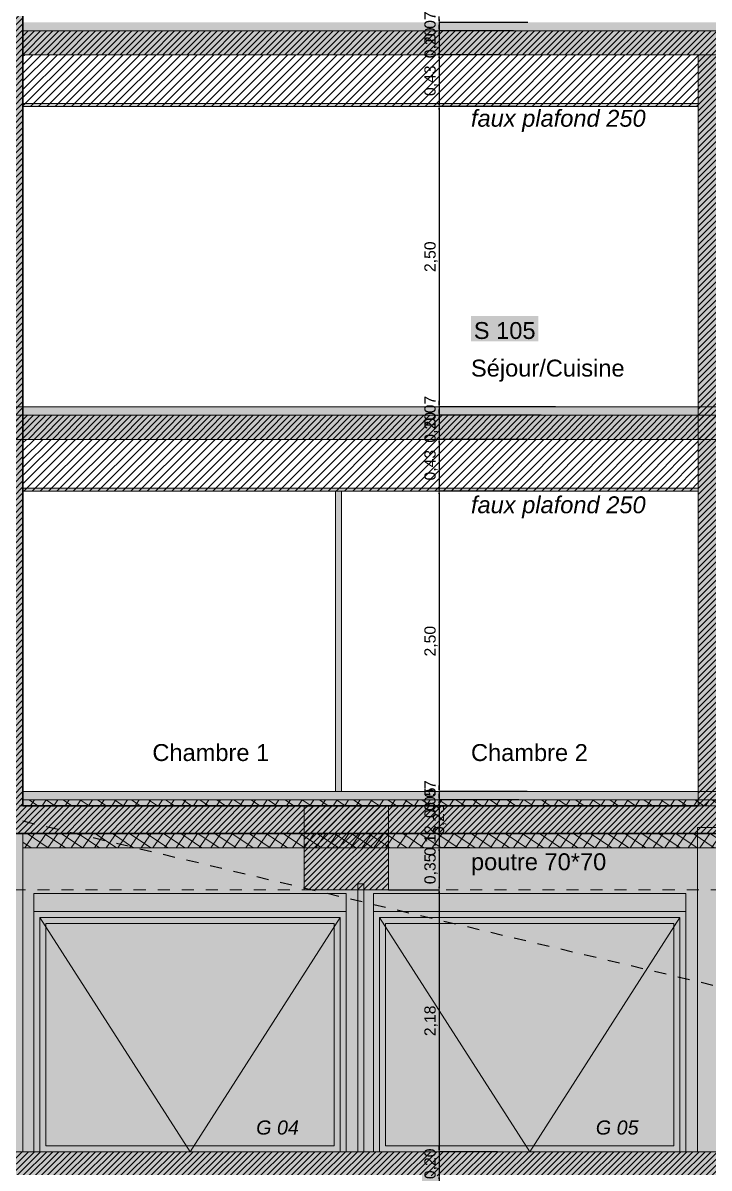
# Model space of a CAD drawing. Header units: metres. Extents: x 1838950 to 1842843, y 5171318 to 5174224.
# Drawn here: x 1840966.58 to 1840972.29, y 5171432.07 to 5171441.6 of the extents above; entities that cross this region are included whole.
import ezdxf

# ---------------------------------------------------------------- set-up
doc = ezdxf.new("R2010")
doc.units = ezdxf.units.M
doc.header["$LTSCALE"] = 0.0254
doc.header["$PDMODE"] = 1
doc.header["$PDSIZE"] = -2
doc.linetypes.add('VW-01', pattern=[0.41656, 0.20828, -0.20828])
doc.layers.get('0').update_dxf_attribs({"lineweight": 18})
doc.layers.get('DEFPOINTS').update_dxf_attribs({"lineweight": 18})
for name, color, linetype, lineweight in [('B GÈnÈral_Hatch', 7, 'Continuous', 5), ('B Général', 7, 'Continuous', 5), ('C ANNOTATIONS-cotation', 7, 'Continuous', 5), ('C ANNOTATIONS-prestations', 7, 'Continuous', 5), ('C ANNOTATIONS-texte', 7, 'Continuous', 5), ('C ANNOTATIONS-texte_Hatch', 7, 'Continuous', 5)]:
    doc.layers.add(name, color=color, linetype=linetype, lineweight=lineweight)
doc.styles.add('Arial', font='arial.ttf')
doc.styles.add('Arial (italic)', font='')
doc.styles.get('Arial (italic)').set_extended_font_data('Arial', italic=True)
doc.dimstyles.new('100é', dxfattribs={"dimtxt": 302.065972, "dimasz": 0.000124023, "dimexe": 0, "dimexo": 2.5e-06, "dimgap": 1e-07, "dimtad": 1, "dimzin": 3, "dimtxsty": 'Arial', "dimblk": 'VW_FILLEDARROW-2', "dimblk1": 'VW_FILLEDARROW-2', "dimblk2": 'VW_FILLEDARROW-2', "dimcen": 0, "dimdle": 1e-06, "dimazin": 0, "dimtfac": 1, "dimtix": 1, "dimtmove": 0, "dimatfit": 0, "dimldrblk": 'VW_FILLEDARROW-2', "dimfxl": 1, "dimfrac": 2, "dimtolj": 1, "dimtzin": 3, "dimarcsym": 0})
pattern_1 = [(145.7235947439, (388.169114, 220.86958), (-0.0450548647166, -0.0661064230266), []), (-124.2764052561, (388.169114, 220.86958), (-0.0661064230266, 0.0450548647166), [])]
pattern_2 = [(45, (0, 0.002205), (-0.03527777777778, 0.03307291666667), [])]
pattern_3 = [(45, (0, 0), (0.02425347222222, -0.02645833333333), [])]

# ---------------------------------------------------------------- blocks, each defined once
blk = doc.blocks.new('Porte basculante_élévation-4')
at = {"layer": 'B Général', "linetype": 'Continuous', "flags": 128}
for points in [[(-1.3, 1.075), (1.3, 1.075), (1.3, 0.925), (-1.3, 0.925)], [(-1.3, 0.925), (1.3, 0.925), (1.3, -1.075), (-1.3, -1.075)], [(-1.25, 0.875), (1.25, 0.875), (1.25, -1.075), (-1.25, -1.075)], [(-1.2, 0.825), (1.2, 0.825), (1.2, -1.025), (-1.2, -1.025)]]:
    blk.add_lwpolyline(points, close=True, dxfattribs=at)
blk.add_lwpolyline([(-1.25, 0.875), (0, -1.075), (1.25, 0.875)], dxfattribs=at)
blk = doc.blocks.new('Groupe-232-1-5')
at = {"layer": 'B GÈnÈral_Hatch', "linetype": 'Continuous', "lineweight": 0, "true_color": 0xffffff}
blk.add_hatch(color=7, dxfattribs=at).paths.add_polyline_path([(65.0439, -57.5737), (65.0939, -57.5737), (65.0939, -59.8037), (65.0439, -59.8037), (65.0439, -57.5737)])
at = {"layer": 'C ANNOTATIONS-texte_Hatch', "linetype": 'Continuous', "lineweight": 0, "true_color": 0xffffff}
for points in [[(64.1992, -59.6964), (64.5689, -59.6964), (64.5689, -59.52), (64.1992, -59.52), (64.1992, -59.6964)], [(67.0243, -59.6964), (67.3939, -59.6964), (67.3939, -59.52), (67.0243, -59.52), (67.0243, -59.6964)]]:
    blk.add_hatch(color=7, dxfattribs=at).paths.add_polyline_path(points)
at = {"layer": 'B Général', "color": 7, "linetype": 'Continuous', "lineweight": 5, "flags": 128}
blk.add_lwpolyline([(65.0439, -57.5737), (65.0939, -57.5737), (65.0939, -59.8037), (65.0439, -59.8037)], close=True, dxfattribs=at)
at = {"layer": 'B Général', "color": 7}
for p in [(63.6489, -58.7287), (66.4739, -58.7287)]:
    blk.add_blockref('Porte basculante_élévation-4', p, dxfattribs=at)
at = {"layer": 'C ANNOTATIONS-texte', "color": 7, "char_height": 0.11722, "attachment_point": 1, "line_spacing_factor": 0.901009, "style": 'Arial (italic)'}
for s, insert in [('G 04', (64.1992, -59.5428)), ('G 05', (67.0243, -59.5428))]:
    blk.add_mtext(s, dxfattribs=dict(at, insert=insert))
blk = doc.blocks.new('VW_FILLEDARROW-2')
at = {"linetype": 'Continuous', "lineweight": 0, "transparency": 16777216}
blk.add_hatch(color=0, dxfattribs=at).paths.add_polyline_path([(-1, 0.12), (0, 0), (-1, -0.12)])
at = {"color": 0, "lineweight": 20, "transparency": 16777216, "flags": 128}
blk.add_lwpolyline([(-1, 0.12), (0, 0), (-1, -0.12)], close=True, dxfattribs=at)
blk = doc.blocks.new('*D1706')
at = {"layer": 'C ANNOTATIONS-cotation', "color": 0, "linetype": 'Continuous', "lineweight": -2, "transparency": 16777216}
for p, q in [((1840970.0409, 5171441.6268), (1840970.0409, 5171441.6516)), ((1840970.7809, 5171441.602), (1840970.0409, 5171441.602)), ((1840970.0409, 5171441.602), (1840970.0409, 5171441.532)), ((1840970.6597, 5171441.532), (1840970.0409, 5171441.532)), ((1840970.0409, 5171441.5071), (1840970.0409, 5171441.4823))]:
    blk.add_line(p, q, dxfattribs=at)
at = {"layer": 'DEFPOINTS', "color": 0, "linetype": 'Continuous', "transparency": 16777216}
for p in [(1840970.7809, 5171441.602), (1840970.0409, 5171441.532), (1840970.6597, 5171441.532)]:
    blk.add_point(p, dxfattribs=at)
at = {"layer": 'C ANNOTATIONS-cotation', "color": 0, "linetype": 'Continuous', "lineweight": -2, "transparency": 16777216, "xscale": 0.0248046875, "yscale": 0.0248046875, "zscale": 0.0248046875}
for p, rotation in [((1840970.0409, 5171441.602), 270), ((1840970.0409, 5171441.532), 90)]:
    blk.add_blockref('VW_FILLEDARROW-2', p, dxfattribs=dict(at, rotation=rotation))
at = {"layer": 'C ANNOTATIONS-cotation', "color": 0, "linetype": 'Continuous', "lineweight": 5, "transparency": 16777216, "insert": (1840969.9745, 5171441.567), "char_height": 0.09378, "attachment_point": 5, "rotation": 90, "style": 'Arial'}
blk.add_mtext('\\A1;0,07', dxfattribs=at)
blk = doc.blocks.new('*D1707')
at = {"layer": 'C ANNOTATIONS-cotation', "color": 0, "linetype": 'Continuous', "lineweight": -2, "transparency": 16777216}
for p, q in [((1840970.0409, 5171441.5568), (1840970.0409, 5171441.5816)), ((1840970.6597, 5171441.532), (1840970.0409, 5171441.532)), ((1840970.0409, 5171441.532), (1840970.0409, 5171441.332)), ((1840970.5442, 5171441.332), (1840970.0409, 5171441.332)), ((1840970.0409, 5171441.3071), (1840970.0409, 5171441.2823))]:
    blk.add_line(p, q, dxfattribs=at)
at = {"layer": 'DEFPOINTS', "color": 0, "linetype": 'Continuous', "transparency": 16777216}
for p in [(1840970.6597, 5171441.532), (1840970.0409, 5171441.332), (1840970.5442, 5171441.332)]:
    blk.add_point(p, dxfattribs=at)
at = {"layer": 'C ANNOTATIONS-cotation', "color": 0, "linetype": 'Continuous', "lineweight": -2, "transparency": 16777216, "xscale": 0.0248046875, "yscale": 0.0248046875, "zscale": 0.0248046875}
for p, rotation in [((1840970.0409, 5171441.532), 270), ((1840970.0409, 5171441.332), 90)]:
    blk.add_blockref('VW_FILLEDARROW-2', p, dxfattribs=dict(at, rotation=rotation))
at = {"layer": 'C ANNOTATIONS-cotation', "color": 0, "linetype": 'Continuous', "lineweight": 5, "transparency": 16777216, "insert": (1840969.9745, 5171441.432), "char_height": 0.09378, "attachment_point": 5, "rotation": 90, "style": 'Arial'}
blk.add_mtext('\\A1;0,20', dxfattribs=at)
blk = doc.blocks.new('*D1708')
at = {"layer": 'C ANNOTATIONS-cotation', "color": 0, "linetype": 'Continuous', "lineweight": -2, "transparency": 16777216}
for p, q in [((1840970.5442, 5171441.332), (1840970.0409, 5171441.332)), ((1840970.0409, 5171441.3071), (1840970.0409, 5171440.9268)), ((1840970.6709, 5171440.902), (1840970.0409, 5171440.902))]:
    blk.add_line(p, q, dxfattribs=at)
at = {"layer": 'DEFPOINTS', "color": 0, "linetype": 'Continuous', "transparency": 16777216}
for p in [(1840970.5442, 5171441.332), (1840970.0409, 5171440.902), (1840970.6709, 5171440.902)]:
    blk.add_point(p, dxfattribs=at)
at = {"layer": 'C ANNOTATIONS-cotation', "color": 0, "linetype": 'Continuous', "lineweight": -2, "transparency": 16777216, "xscale": 0.0248046875, "yscale": 0.0248046875, "zscale": 0.0248046875}
for p, rotation in [((1840970.0409, 5171441.332), 90), ((1840970.0409, 5171440.902), 270)]:
    blk.add_blockref('VW_FILLEDARROW-2', p, dxfattribs=dict(at, rotation=rotation))
at = {"layer": 'C ANNOTATIONS-cotation', "color": 0, "linetype": 'Continuous', "lineweight": 5, "transparency": 16777216, "insert": (1840969.9745, 5171441.117), "char_height": 0.09378, "attachment_point": 5, "rotation": 90, "style": 'Arial'}
blk.add_mtext('\\A1;0,43', dxfattribs=at)
blk = doc.blocks.new('*D1709')
at = {"layer": 'C ANNOTATIONS-cotation', "color": 0, "linetype": 'Continuous', "lineweight": -2, "transparency": 16777216}
for p, q in [((1840970.6709, 5171440.902), (1840970.0409, 5171440.902)), ((1840970.0409, 5171440.8771), (1840970.0409, 5171438.4268)), ((1840971.0109, 5171438.402), (1840970.0409, 5171438.402))]:
    blk.add_line(p, q, dxfattribs=at)
at = {"layer": 'DEFPOINTS', "color": 0, "linetype": 'Continuous', "transparency": 16777216}
for p in [(1840970.6709, 5171440.902), (1840970.0409, 5171438.402), (1840971.0109, 5171438.402)]:
    blk.add_point(p, dxfattribs=at)
at = {"layer": 'C ANNOTATIONS-cotation', "color": 0, "linetype": 'Continuous', "lineweight": -2, "transparency": 16777216, "xscale": 0.0248046875, "yscale": 0.0248046875, "zscale": 0.0248046875}
for p, rotation in [((1840970.0409, 5171440.902), 90), ((1840970.0409, 5171438.402), 270)]:
    blk.add_blockref('VW_FILLEDARROW-2', p, dxfattribs=dict(at, rotation=rotation))
at = {"layer": 'C ANNOTATIONS-cotation', "color": 0, "linetype": 'Continuous', "lineweight": 5, "transparency": 16777216, "insert": (1840969.9745, 5171439.652), "char_height": 0.09378, "attachment_point": 5, "rotation": 90, "style": 'Arial'}
blk.add_mtext('\\A1;2,50', dxfattribs=at)
blk = doc.blocks.new('*D1710')
at = {"layer": 'C ANNOTATIONS-cotation', "color": 0, "linetype": 'Continuous', "lineweight": -2, "transparency": 16777216}
for p, q in [((1840970.0409, 5171438.4268), (1840970.0409, 5171438.4516)), ((1840971.0109, 5171438.402), (1840970.0409, 5171438.402)), ((1840970.0409, 5171438.402), (1840970.0409, 5171438.332)), ((1840970.8897, 5171438.332), (1840970.0409, 5171438.332)), ((1840970.0409, 5171438.3071), (1840970.0409, 5171438.2823))]:
    blk.add_line(p, q, dxfattribs=at)
at = {"layer": 'DEFPOINTS', "color": 0, "linetype": 'Continuous', "transparency": 16777216}
for p in [(1840971.0109, 5171438.402), (1840970.0409, 5171438.332), (1840970.8897, 5171438.332)]:
    blk.add_point(p, dxfattribs=at)
at = {"layer": 'C ANNOTATIONS-cotation', "color": 0, "linetype": 'Continuous', "lineweight": -2, "transparency": 16777216, "xscale": 0.0248046875, "yscale": 0.0248046875, "zscale": 0.0248046875}
for p, rotation in [((1840970.0409, 5171438.402), 270), ((1840970.0409, 5171438.332), 90)]:
    blk.add_blockref('VW_FILLEDARROW-2', p, dxfattribs=dict(at, rotation=rotation))
at = {"layer": 'C ANNOTATIONS-cotation', "color": 0, "linetype": 'Continuous', "lineweight": 5, "transparency": 16777216, "insert": (1840969.9745, 5171438.367), "char_height": 0.09378, "attachment_point": 5, "rotation": 90, "style": 'Arial'}
blk.add_mtext('\\A1;0,07', dxfattribs=at)
blk = doc.blocks.new('*D1711')
at = {"layer": 'C ANNOTATIONS-cotation', "color": 0, "linetype": 'Continuous', "lineweight": -2, "transparency": 16777216}
for p, q in [((1840970.0409, 5171438.3568), (1840970.0409, 5171438.3816)), ((1840970.8897, 5171438.332), (1840970.0409, 5171438.332)), ((1840970.0409, 5171438.332), (1840970.0409, 5171438.132)), ((1840970.7742, 5171438.132), (1840970.0409, 5171438.132)), ((1840970.0409, 5171438.1071), (1840970.0409, 5171438.0823))]:
    blk.add_line(p, q, dxfattribs=at)
at = {"layer": 'DEFPOINTS', "color": 0, "linetype": 'Continuous', "transparency": 16777216}
for p in [(1840970.8897, 5171438.332), (1840970.0409, 5171438.132), (1840970.7742, 5171438.132)]:
    blk.add_point(p, dxfattribs=at)
at = {"layer": 'C ANNOTATIONS-cotation', "color": 0, "linetype": 'Continuous', "lineweight": -2, "transparency": 16777216, "xscale": 0.0248046875, "yscale": 0.0248046875, "zscale": 0.0248046875}
for p, rotation in [((1840970.0409, 5171438.332), 270), ((1840970.0409, 5171438.132), 90)]:
    blk.add_blockref('VW_FILLEDARROW-2', p, dxfattribs=dict(at, rotation=rotation))
at = {"layer": 'C ANNOTATIONS-cotation', "color": 0, "linetype": 'Continuous', "lineweight": 5, "transparency": 16777216, "insert": (1840969.9745, 5171438.232), "char_height": 0.09378, "attachment_point": 5, "rotation": 90, "style": 'Arial'}
blk.add_mtext('\\A1;0,20', dxfattribs=at)
blk = doc.blocks.new('*D1712')
at = {"layer": 'C ANNOTATIONS-cotation', "color": 0, "linetype": 'Continuous', "lineweight": -2, "transparency": 16777216}
for p, q in [((1840970.7742, 5171438.132), (1840970.0409, 5171438.132)), ((1840970.0409, 5171438.1071), (1840970.0409, 5171437.7268)), ((1840970.7742, 5171437.702), (1840970.0409, 5171437.702))]:
    blk.add_line(p, q, dxfattribs=at)
at = {"layer": 'DEFPOINTS', "color": 0, "linetype": 'Continuous', "transparency": 16777216}
for p in [(1840970.7742, 5171438.132), (1840970.0409, 5171437.702), (1840970.7742, 5171437.702)]:
    blk.add_point(p, dxfattribs=at)
at = {"layer": 'C ANNOTATIONS-cotation', "color": 0, "linetype": 'Continuous', "lineweight": -2, "transparency": 16777216, "xscale": 0.0248046875, "yscale": 0.0248046875, "zscale": 0.0248046875}
for p, rotation in [((1840970.0409, 5171438.132), 90), ((1840970.0409, 5171437.702), 270)]:
    blk.add_blockref('VW_FILLEDARROW-2', p, dxfattribs=dict(at, rotation=rotation))
at = {"layer": 'C ANNOTATIONS-cotation', "color": 0, "linetype": 'Continuous', "lineweight": 5, "transparency": 16777216, "insert": (1840969.9745, 5171437.917), "char_height": 0.09378, "attachment_point": 5, "rotation": 90, "style": 'Arial'}
blk.add_mtext('\\A1;0,43', dxfattribs=at)
blk = doc.blocks.new('*D1713')
at = {"layer": 'C ANNOTATIONS-cotation', "color": 0, "linetype": 'Continuous', "lineweight": -2, "transparency": 16777216}
for p, q in [((1840970.7742, 5171437.702), (1840970.0409, 5171437.702)), ((1840970.0409, 5171437.6771), (1840970.0409, 5171435.2268)), ((1840970.7742, 5171435.202), (1840970.0409, 5171435.202))]:
    blk.add_line(p, q, dxfattribs=at)
at = {"layer": 'DEFPOINTS', "color": 0, "linetype": 'Continuous', "transparency": 16777216}
for p in [(1840970.7742, 5171437.702), (1840970.0409, 5171435.202), (1840970.7742, 5171435.202)]:
    blk.add_point(p, dxfattribs=at)
at = {"layer": 'C ANNOTATIONS-cotation', "color": 0, "linetype": 'Continuous', "lineweight": -2, "transparency": 16777216, "xscale": 0.0248046875, "yscale": 0.0248046875, "zscale": 0.0248046875}
for p, rotation in [((1840970.0409, 5171437.702), 90), ((1840970.0409, 5171435.202), 270)]:
    blk.add_blockref('VW_FILLEDARROW-2', p, dxfattribs=dict(at, rotation=rotation))
at = {"layer": 'C ANNOTATIONS-cotation', "color": 0, "linetype": 'Continuous', "lineweight": 5, "transparency": 16777216, "insert": (1840969.9745, 5171436.452), "char_height": 0.09378, "attachment_point": 5, "rotation": 90, "style": 'Arial'}
blk.add_mtext('\\A1;2,50', dxfattribs=at)
blk = doc.blocks.new('*D1714')
at = {"layer": 'C ANNOTATIONS-cotation', "color": 0, "linetype": 'Continuous', "lineweight": -2, "transparency": 16777216}
for p, q in [((1840970.0409, 5171435.2268), (1840970.0409, 5171435.2516)), ((1840970.7742, 5171435.202), (1840970.0409, 5171435.202)), ((1840970.0409, 5171435.202), (1840970.0409, 5171435.132)), ((1840970.7042, 5171435.132), (1840970.0409, 5171435.132)), ((1840970.0409, 5171435.1071), (1840970.0409, 5171435.0823))]:
    blk.add_line(p, q, dxfattribs=at)
at = {"layer": 'DEFPOINTS', "color": 0, "linetype": 'Continuous', "transparency": 16777216}
for p in [(1840970.7742, 5171435.202), (1840970.0409, 5171435.132), (1840970.7042, 5171435.132)]:
    blk.add_point(p, dxfattribs=at)
at = {"layer": 'C ANNOTATIONS-cotation', "color": 0, "linetype": 'Continuous', "lineweight": -2, "transparency": 16777216, "xscale": 0.0248046875, "yscale": 0.0248046875, "zscale": 0.0248046875}
for p, rotation in [((1840970.0409, 5171435.202), 270), ((1840970.0409, 5171435.132), 90)]:
    blk.add_blockref('VW_FILLEDARROW-2', p, dxfattribs=dict(at, rotation=rotation))
at = {"layer": 'C ANNOTATIONS-cotation', "color": 0, "linetype": 'Continuous', "lineweight": 5, "transparency": 16777216, "insert": (1840969.9745, 5171435.167), "char_height": 0.09378, "attachment_point": 5, "rotation": 90, "style": 'Arial'}
blk.add_mtext('\\A1;0,07', dxfattribs=at)
blk = doc.blocks.new('*D1715')
at = {"layer": 'C ANNOTATIONS-cotation', "color": 0, "linetype": 'Continuous', "lineweight": -2, "transparency": 16777216}
for p, q in [((1840970.0409, 5171435.1568), (1840970.0409, 5171435.1816)), ((1840970.7042, 5171435.132), (1840970.0409, 5171435.132)), ((1840970.0409, 5171435.132), (1840970.0409, 5171435.082)), ((1840970.3149, 5171435.082), (1840970.0409, 5171435.082)), ((1840970.0409, 5171435.0571), (1840970.0409, 5171435.0323))]:
    blk.add_line(p, q, dxfattribs=at)
at = {"layer": 'DEFPOINTS', "color": 0, "linetype": 'Continuous', "transparency": 16777216}
for p in [(1840970.0409, 5171435.082), (1840970.3149, 5171435.082), (1840970.7042, 5171435.132)]:
    blk.add_point(p, dxfattribs=at)
at = {"layer": 'C ANNOTATIONS-cotation', "color": 0, "linetype": 'Continuous', "lineweight": -2, "transparency": 16777216, "xscale": 0.0248046875, "yscale": 0.0248046875, "zscale": 0.0248046875}
for p, rotation in [((1840970.0409, 5171435.132), 270), ((1840970.0409, 5171435.082), 90)]:
    blk.add_blockref('VW_FILLEDARROW-2', p, dxfattribs=dict(at, rotation=rotation))
at = {"layer": 'C ANNOTATIONS-cotation', "color": 0, "linetype": 'Continuous', "lineweight": 5, "transparency": 16777216, "insert": (1840969.9745, 5171435.107), "char_height": 0.09378, "attachment_point": 5, "rotation": 90, "style": 'Arial'}
blk.add_mtext('\\A1;0,05', dxfattribs=at)
blk = doc.blocks.new('*D1716')
at = {"layer": 'C ANNOTATIONS-cotation', "color": 0, "linetype": 'Continuous', "lineweight": -2, "transparency": 16777216}
for p, q in [((1840970.3149, 5171435.082), (1840970.0409, 5171435.082)), ((1840970.0409, 5171435.0571), (1840970.0409, 5171434.8768)), ((1840970.4742, 5171434.852), (1840970.0409, 5171434.852))]:
    blk.add_line(p, q, dxfattribs=at)
at = {"layer": 'DEFPOINTS', "color": 0, "linetype": 'Continuous', "transparency": 16777216}
for p in [(1840970.3149, 5171435.082), (1840970.0409, 5171434.852), (1840970.4742, 5171434.852)]:
    blk.add_point(p, dxfattribs=at)
at = {"layer": 'C ANNOTATIONS-cotation', "color": 0, "linetype": 'Continuous', "lineweight": -2, "transparency": 16777216, "xscale": 0.0248046875, "yscale": 0.0248046875, "zscale": 0.0248046875}
for p, rotation in [((1840970.0409, 5171435.082), 90), ((1840970.0409, 5171434.852), 270)]:
    blk.add_blockref('VW_FILLEDARROW-2', p, dxfattribs=dict(at, rotation=rotation))
at = {"layer": 'C ANNOTATIONS-cotation', "color": 0, "linetype": 'Continuous', "lineweight": 5, "transparency": 16777216, "insert": (1840970.0453, 5171434.967), "char_height": 0.09378, "attachment_point": 5, "rotation": 90, "style": 'Arial'}
blk.add_mtext('\\A1;0,23', dxfattribs=at)
blk = doc.blocks.new('*D1717')
at = {"layer": 'C ANNOTATIONS-cotation', "color": 0, "linetype": 'Continuous', "lineweight": -2, "transparency": 16777216}
for p, q in [((1840970.0409, 5171434.8768), (1840970.0409, 5171434.9016)), ((1840970.4742, 5171434.852), (1840970.0409, 5171434.852)), ((1840970.0409, 5171434.852), (1840970.0409, 5171434.732)), ((1840970.2969, 5171434.732), (1840970.0409, 5171434.732)), ((1840970.0409, 5171434.7071), (1840970.0409, 5171434.6823))]:
    blk.add_line(p, q, dxfattribs=at)
at = {"layer": 'DEFPOINTS', "color": 0, "linetype": 'Continuous', "transparency": 16777216}
for p in [(1840970.4742, 5171434.852), (1840970.0409, 5171434.732), (1840970.2969, 5171434.732)]:
    blk.add_point(p, dxfattribs=at)
at = {"layer": 'C ANNOTATIONS-cotation', "color": 0, "linetype": 'Continuous', "lineweight": -2, "transparency": 16777216, "xscale": 0.0248046875, "yscale": 0.0248046875, "zscale": 0.0248046875}
for p, rotation in [((1840970.0409, 5171434.852), 270), ((1840970.0409, 5171434.732), 90)]:
    blk.add_blockref('VW_FILLEDARROW-2', p, dxfattribs=dict(at, rotation=rotation))
at = {"layer": 'C ANNOTATIONS-cotation', "color": 0, "linetype": 'Continuous', "lineweight": 5, "transparency": 16777216, "insert": (1840969.9745, 5171434.792), "char_height": 0.09378, "attachment_point": 5, "rotation": 90, "style": 'Arial'}
blk.add_mtext('\\A1;0,12', dxfattribs=at)
blk = doc.blocks.new('*D1718')
at = {"layer": 'C ANNOTATIONS-cotation', "color": 0, "linetype": 'Continuous', "lineweight": -2, "transparency": 16777216}
for p, q in [((1840970.2969, 5171434.732), (1840970.0409, 5171434.732)), ((1840970.0409, 5171434.7071), (1840970.0409, 5171434.4068)), ((1840969.6198, 5171434.382), (1840970.0409, 5171434.382))]:
    blk.add_line(p, q, dxfattribs=at)
at = {"layer": 'DEFPOINTS', "color": 0, "linetype": 'Continuous', "transparency": 16777216}
for p in [(1840970.2969, 5171434.732), (1840969.6198, 5171434.382), (1840970.0409, 5171434.382)]:
    blk.add_point(p, dxfattribs=at)
at = {"layer": 'C ANNOTATIONS-cotation', "color": 0, "linetype": 'Continuous', "lineweight": -2, "transparency": 16777216, "xscale": 0.0248046875, "yscale": 0.0248046875, "zscale": 0.0248046875}
for p, rotation in [((1840970.0409, 5171434.732), 90), ((1840970.0409, 5171434.382), 270)]:
    blk.add_blockref('VW_FILLEDARROW-2', p, dxfattribs=dict(at, rotation=rotation))
at = {"layer": 'C ANNOTATIONS-cotation', "color": 0, "linetype": 'Continuous', "lineweight": 5, "transparency": 16777216, "insert": (1840969.9745, 5171434.557), "char_height": 0.09378, "attachment_point": 5, "rotation": 90, "style": 'Arial'}
blk.add_mtext('\\A1;0,35', dxfattribs=at)
blk = doc.blocks.new('*D1719')
at = {"layer": 'C ANNOTATIONS-cotation', "color": 0, "linetype": 'Continuous', "lineweight": -2, "transparency": 16777216}
for p, q in [((1840969.6198, 5171434.382), (1840970.0409, 5171434.382)), ((1840970.0409, 5171434.3571), (1840970.0409, 5171432.2268)), ((1840970.5259, 5171432.202), (1840970.0409, 5171432.202))]:
    blk.add_line(p, q, dxfattribs=at)
at = {"layer": 'DEFPOINTS', "color": 0, "linetype": 'Continuous', "transparency": 16777216}
for p in [(1840969.6198, 5171434.382), (1840970.0409, 5171432.202), (1840970.5259, 5171432.202)]:
    blk.add_point(p, dxfattribs=at)
at = {"layer": 'C ANNOTATIONS-cotation', "color": 0, "linetype": 'Continuous', "lineweight": -2, "transparency": 16777216, "xscale": 0.0248046875, "yscale": 0.0248046875, "zscale": 0.0248046875}
for p, rotation in [((1840970.0409, 5171434.382), 90), ((1840970.0409, 5171432.202), 270)]:
    blk.add_blockref('VW_FILLEDARROW-2', p, dxfattribs=dict(at, rotation=rotation))
at = {"layer": 'C ANNOTATIONS-cotation', "color": 0, "linetype": 'Continuous', "lineweight": 5, "transparency": 16777216, "insert": (1840969.9745, 5171433.292), "char_height": 0.09378, "attachment_point": 5, "rotation": 90, "style": 'Arial'}
blk.add_mtext('\\A1;2,18', dxfattribs=at)
blk = doc.blocks.new('*D1720')
at = {"layer": 'C ANNOTATIONS-cotation', "color": 0, "linetype": 'Continuous', "lineweight": -2, "transparency": 16777216}
for p, q in [((1840970.0409, 5171432.2268), (1840970.0409, 5171432.2516)), ((1840970.5259, 5171432.202), (1840970.0409, 5171432.202)), ((1840970.0409, 5171432.202), (1840970.0409, 5171432.002)), ((1840970.4104, 5171432.002), (1840970.0409, 5171432.002)), ((1840970.0409, 5171431.9771), (1840970.0409, 5171431.9523))]:
    blk.add_line(p, q, dxfattribs=at)
at = {"layer": 'DEFPOINTS', "color": 0, "linetype": 'Continuous', "transparency": 16777216}
for p in [(1840970.5259, 5171432.202), (1840970.0409, 5171432.002), (1840970.4104, 5171432.002)]:
    blk.add_point(p, dxfattribs=at)
at = {"layer": 'C ANNOTATIONS-cotation', "color": 0, "linetype": 'Continuous', "lineweight": -2, "transparency": 16777216, "xscale": 0.0248046875, "yscale": 0.0248046875, "zscale": 0.0248046875}
for p, rotation in [((1840970.0409, 5171432.202), 270), ((1840970.0409, 5171432.002), 90)]:
    blk.add_blockref('VW_FILLEDARROW-2', p, dxfattribs=dict(at, rotation=rotation))
at = {"layer": 'C ANNOTATIONS-cotation', "color": 0, "linetype": 'Continuous', "lineweight": 5, "transparency": 16777216, "insert": (1840969.9745, 5171432.102), "char_height": 0.09378, "attachment_point": 5, "rotation": 90, "style": 'Arial'}
blk.add_mtext('\\A1;0,20', dxfattribs=at)

msp = doc.modelspace()

# ---------------------------------------------------------------- hatches: boundary and pattern name
at = {"layer": 'B GÈnÈral_Hatch', "linetype": 'Continuous', "lineweight": 0, "true_color": 0xffffff}
for points in [[(1840966.5798, 5171447.072), (1840966.4198, 5171447.272), (1840966.4198, 5171434.852), (1840966.5798, 5171435.082), (1840966.5798, 5171447.072)], [(1840966.5798, 5171447.072), (1840966.4198, 5171447.272), (1840966.4198, 5171434.852), (1840966.5798, 5171435.082), (1840966.5798, 5171447.072)], [(1840980.4657, 5171441.532), (1840980.3857, 5171441.602), (1840966.5798, 5171441.602), (1840966.5798, 5171441.332), (1840980.4657, 5171441.332), (1840980.4657, 5171441.532)], [(1840980.4657, 5171441.332), (1840980.4657, 5171441.532), (1840966.5798, 5171441.532), (1840966.5798, 5171441.332), (1840980.4657, 5171441.332)], [(1840972.1971, 5171435.082), (1840972.3771, 5171435.082), (1840972.3771, 5171441.332), (1840972.1971, 5171441.332), (1840972.1971, 5171435.082)], [(1840972.1971, 5171435.082), (1840972.3771, 5171435.082), (1840972.3771, 5171441.332), (1840972.1971, 5171441.332), (1840972.1971, 5171435.082)], [(1840970.3065, 5171438.9468), (1840970.8673, 5171438.9468), (1840970.8673, 5171439.1585), (1840970.3065, 5171439.1585), (1840970.3065, 5171438.9468)], [(1840954.5298, 5171438.132), (1840954.5298, 5171438.402), (1840966.5798, 5171438.402), (1840966.5798, 5171438.132), (1840954.5298, 5171438.132)], [(1840980.3657, 5171438.332), (1840980.3657, 5171438.402), (1840966.5798, 5171438.402), (1840966.5798, 5171438.132), (1840980.4657, 5171438.132), (1840980.4657, 5171438.332), (1840980.3657, 5171438.332)], [(1840954.5298, 5171438.332), (1840954.5298, 5171438.132), (1840966.5798, 5171438.132), (1840966.5798, 5171438.332), (1840954.5298, 5171438.332)], [(1840980.4657, 5171438.132), (1840980.4657, 5171438.332), (1840966.5798, 5171438.332), (1840966.5798, 5171438.132), (1840980.4657, 5171438.132)], [(1840969.1798, 5171437.702), (1840969.2298, 5171437.702), (1840969.2298, 5171435.202), (1840969.1798, 5171435.202), (1840969.1798, 5171437.702)], [(1840969.2298, 5171437.702), (1840969.1798, 5171437.702), (1840969.1798, 5171435.202), (1840969.2298, 5171435.202), (1840969.2298, 5171437.702)], [(1840966.5798, 5171435.132), (1840966.5798, 5171435.202), (1840980.5357, 5171435.202), (1840980.5357, 5171435.132), (1840966.5798, 5171435.132)], [(1840966.5798, 5171435.202), (1840966.5798, 5171435.132), (1840980.5357, 5171435.132), (1840980.5357, 5171435.202), (1840966.5798, 5171435.202)], [(1840980.4457, 5171434.852), (1840980.6457, 5171435.082), (1840966.5798, 5171435.082), (1840966.4198, 5171434.852), (1840980.4457, 5171434.852)], [(1840980.4457, 5171434.852), (1840980.6457, 5171435.082), (1840966.5798, 5171435.082), (1840966.4198, 5171434.852), (1840980.4457, 5171434.852)], [(1840966.5798, 5171435.132), (1840980.4657, 5171435.132), (1840980.4657, 5171435.082), (1840966.5798, 5171435.082), (1840966.5798, 5171435.132)], [(1840968.9198, 5171435.082), (1840969.6198, 5171435.082), (1840969.6198, 5171434.382), (1840968.9198, 5171434.382), (1840968.9198, 5171435.082)], [(1840972.1898, 5171434.902), (1840972.3898, 5171434.902), (1840972.3898, 5171432.202), (1840972.1898, 5171432.202), (1840972.1898, 5171434.902)], [(1840966.4198, 5171434.852), (1840966.5798, 5171434.852), (1840966.5798, 5171432.202), (1840966.4198, 5171432.202), (1840966.4198, 5171434.852)], [(1840966.5798, 5171434.852), (1840980.4657, 5171434.852), (1840980.4657, 5171434.732), (1840966.5798, 5171434.732), (1840966.5798, 5171434.852)], [(1840952.6698, 5171432.202), (1840952.4698, 5171432.002), (1840980.5457, 5171432.002), (1840980.5457, 5171432.202), (1840952.6698, 5171432.202)], [(1840952.6698, 5171432.202), (1840952.4698, 5171432.002), (1840980.5457, 5171432.002), (1840980.5457, 5171432.202), (1840952.6698, 5171432.202)]]:
    msp.add_hatch(color=7, dxfattribs=at).paths.add_polyline_path(points)
at = {"layer": 'B GÈnÈral_Hatch', "linetype": 'Continuous', "lineweight": 5}
h = msp.add_hatch(dxfattribs=at)
h.set_pattern_fill('50_BETON', style=0, pattern_type=2)
h.set_pattern_definition(pattern_3)
h.paths.add_polyline_path([(1840966.5798, 5171447.072), (1840966.4198, 5171447.272), (1840966.4198, 5171434.852), (1840966.5798, 5171435.082)])
h = msp.add_hatch(dxfattribs=at)
h.set_pattern_fill('50_BETON', style=0, pattern_type=2)
h.set_pattern_definition(pattern_3)
h.paths.add_polyline_path([(1840980.4657, 5171441.332), (1840980.4657, 5171441.532), (1840966.5798, 5171441.532), (1840966.5798, 5171441.332)])
h = msp.add_hatch(dxfattribs=at)
h.set_pattern_fill('50_BETON', style=0, pattern_type=2)
h.set_pattern_definition(pattern_3)
h.paths.add_polyline_path([(1840972.1971, 5171435.082), (1840972.3771, 5171435.082), (1840972.3771, 5171441.332), (1840972.1971, 5171441.332)])
h = msp.add_hatch(dxfattribs=at)
h.set_pattern_fill('50_BETON', style=0, pattern_type=2)
h.set_pattern_definition(pattern_3)
h.paths.add_polyline_path([(1840954.5298, 5171438.332), (1840954.5298, 5171438.132), (1840966.5798, 5171438.132), (1840966.5798, 5171438.332)])
h = msp.add_hatch(dxfattribs=at)
h.set_pattern_fill('50_BETON', style=0, pattern_type=2)
h.set_pattern_definition(pattern_3)
h.paths.add_polyline_path([(1840980.4657, 5171438.132), (1840980.4657, 5171438.332), (1840966.5798, 5171438.332), (1840966.5798, 5171438.132)])
h = msp.add_hatch(dxfattribs=at)
h.set_pattern_fill('50_BETON', style=0, pattern_type=2)
h.set_pattern_definition(pattern_3)
h.paths.add_polyline_path([(1840980.4457, 5171434.852), (1840980.6457, 5171435.082), (1840966.5798, 5171435.082), (1840966.4198, 5171434.852)])
at = {"layer": 'B GÈnÈral_Hatch', "linetype": 'Continuous', "lineweight": 0, "true_color": 0xbbbbbb}
msp.add_hatch(color=9, dxfattribs=at).paths.add_polyline_path([(1840988.5858, 5171431.632), (1840988.5858, 5171431.8812), (1840980.4457, 5171431.8812), (1840980.4457, 5171434.732), (1840954.5306, 5171434.732), (1840954.5306, 5171426.132), (1840974.9825, 5171426.132), (1840974.989, 5171423.132), (1841023.7254, 5171423.132), (1841023.7254, 5171426.222), (1841018.8242, 5171426.222), (1841018.8242, 5171425.902), (1841018.6442, 5171425.902), (1841018.6442, 5171428.812), (1840994.7457, 5171428.812), (1840994.7457, 5171431.632)])
at = {"layer": 'B GÈnÈral_Hatch', "linetype": 'Continuous', "lineweight": 5}
h = msp.add_hatch(dxfattribs=at)
h.set_pattern_fill('50_BETON', style=0, pattern_type=2)
h.set_pattern_definition(pattern_3)
h.paths.add_polyline_path([(1840952.6698, 5171432.202), (1840952.4698, 5171432.002), (1840980.5457, 5171432.002), (1840980.5457, 5171432.202)])
at = {"layer": 'B Général', "linetype": 'Continuous', "lineweight": 5, "true_color": 0xaaaaaa}
h = msp.add_hatch(dxfattribs=at)
h.set_pattern_fill('F_P__SOFFITE', color=253, style=0, pattern_type=2)
h.set_pattern_definition(pattern_2)
h.paths.add_polyline_path([(1840966.5798, 5171441.332), (1840972.1971, 5171441.332), (1840972.1971, 5171440.902), (1840966.5798, 5171440.902)])
at = {"layer": 'B Général', "linetype": 'Continuous', "lineweight": 0, "true_color": 0x848484}
for points in [[(1840966.5798, 5171440.9261), (1840972.1971, 5171440.9261), (1840972.1971, 5171440.902), (1840966.5798, 5171440.902)], [(1840966.5798, 5171437.7261), (1840972.1971, 5171437.7261), (1840972.1971, 5171437.702), (1840966.5798, 5171437.702)]]:
    msp.add_hatch(color=252, dxfattribs=at).paths.add_polyline_path(points)
at = {"layer": 'B Général', "linetype": 'Continuous', "lineweight": 5, "true_color": 0xaaaaaa}
h = msp.add_hatch(dxfattribs=at)
h.set_pattern_fill('F_P__SOFFITE', color=253, style=0, pattern_type=2)
h.set_pattern_definition(pattern_2)
h.paths.add_polyline_path([(1840966.5798, 5171438.132), (1840972.1971, 5171438.132), (1840972.1971, 5171437.702), (1840966.5798, 5171437.702)])
at = {"layer": 'B Général', "linetype": 'Continuous', "lineweight": 5, "true_color": 0x808080}
h = msp.add_hatch(dxfattribs=at)
h.set_pattern_fill('02_ISOLANT', color=8, style=0, pattern_type=2)
h.set_pattern_definition(pattern_1)
h.paths.add_polyline_path([(1840966.5798, 5171435.132), (1840980.4657, 5171435.132), (1840980.4657, 5171435.082), (1840966.5798, 5171435.082)])
at = {"layer": 'B Général', "linetype": 'Continuous', "lineweight": 5}
h = msp.add_hatch(dxfattribs=at)
h.set_pattern_fill('50_BETON', style=0, pattern_type=2)
h.set_pattern_definition(pattern_3)
h.paths.add_polyline_path([(1840968.9198, 5171435.082), (1840969.6198, 5171435.082), (1840969.6198, 5171434.382), (1840968.9198, 5171434.382)])
at = {"layer": 'B Général', "linetype": 'Continuous', "lineweight": 5, "true_color": 0x808080}
h = msp.add_hatch(dxfattribs=at)
h.set_pattern_fill('02_ISOLANT', color=8, style=0, pattern_type=2)
h.set_pattern_definition(pattern_1)
h.paths.add_polyline_path([(1840966.5798, 5171434.852), (1840980.4657, 5171434.852), (1840980.4657, 5171434.732), (1840966.5798, 5171434.732)])

# ---------------------------------------------------------------- linework, layer by layer
at = {"layer": 'B Général', "color": 7, "linetype": 'Continuous', "lineweight": 35}
for p, q in [((1840966.5798, 5171435.082), (1840966.5798, 5171446.872)), ((1840966.5798, 5171435.082), (1840972.1971, 5171435.082)), ((1840966.4198, 5171434.852), (1840980.4457, 5171434.852))]:
    msp.add_line(p, q, dxfattribs=at)
at = {"layer": 'B Général', "color": 7, "linetype": 'Continuous', "lineweight": 5}
for p, q in [((1840966.5798, 5171435.202), (1840966.5798, 5171446.872)), ((1840966.5798, 5171441.532), (1840980.4657, 5171441.532)), ((1840966.5798, 5171441.332), (1840980.3657, 5171441.332)), ((1840966.5798, 5171441.332), (1840980.3657, 5171441.332)), ((1840972.1971, 5171441.332), (1840972.1971, 5171435.082)), ((1840954.5298, 5171438.402), (1840966.5798, 5171438.402)), ((1840954.5298, 5171438.402), (1840966.5798, 5171438.402)), ((1840966.5798, 5171438.402), (1840980.3657, 5171438.402)), ((1840966.5798, 5171438.402), (1840980.3657, 5171438.402)), ((1840954.5298, 5171438.332), (1840966.5798, 5171438.332)), ((1840966.5798, 5171438.332), (1840980.3657, 5171438.332)), ((1840954.5298, 5171438.132), (1840966.5798, 5171438.132)), ((1840954.5298, 5171438.132), (1840966.5798, 5171438.132)), ((1840966.5798, 5171438.132), (1840980.3657, 5171438.132)), ((1840966.5798, 5171438.132), (1840980.3657, 5171438.132)), ((1840969.1798, 5171437.702), (1840969.1798, 5171435.202)), ((1840969.1798, 5171437.702), (1840969.2298, 5171437.702)), ((1840969.2298, 5171437.702), (1840969.2298, 5171435.202)), ((1840966.5798, 5171435.202), (1840980.5357, 5171435.202)), ((1840966.5798, 5171435.202), (1840980.5357, 5171435.202)), ((1840969.1798, 5171435.202), (1840969.2298, 5171435.202)), ((1840966.5798, 5171435.082), (1840966.5798, 5171435.132)), ((1840966.5798, 5171435.132), (1840980.5357, 5171435.132)), ((1840966.5798, 5171435.132), (1840980.5357, 5171435.132)), ((1840966.5798, 5171435.082), (1840972.1971, 5171435.082)), ((1840966.4198, 5171434.852), (1840980.4457, 5171434.852)), ((1840980.5457, 5171432.202), (1840952.6698, 5171432.202))]:
    msp.add_line(p, q, dxfattribs=at)
at = {"layer": 'B Général', "color": 7, "linetype": 'Continuous', "lineweight": 18}
for p, q in [((1840972.1971, 5171441.332), (1840972.1971, 5171435.082)), ((1840980.5457, 5171432.202), (1840952.6698, 5171432.202))]:
    msp.add_line(p, q, dxfattribs=at)
at = {"layer": 'B Général', "color": 7, "linetype": 'Continuous', "lineweight": 13}
for p, q in [((1840969.1798, 5171437.702), (1840969.1798, 5171435.202)), ((1840969.2298, 5171437.702), (1840969.2298, 5171435.202))]:
    msp.add_line(p, q, dxfattribs=at)
at = {"layer": 'B Général', "color": 7, "linetype": 'Continuous', "lineweight": 5, "flags": 128}
for points in [[(1840966.5798, 5171441.332), (1840972.1971, 5171441.332), (1840972.1971, 5171440.902), (1840966.5798, 5171440.902)], [(1840966.5798, 5171440.9261), (1840972.1971, 5171440.9261), (1840972.1971, 5171440.902), (1840966.5798, 5171440.902)], [(1840966.5798, 5171438.132), (1840972.1971, 5171438.132), (1840972.1971, 5171437.702), (1840966.5798, 5171437.702)], [(1840966.5798, 5171437.7261), (1840972.1971, 5171437.7261), (1840972.1971, 5171437.702), (1840966.5798, 5171437.702)], [(1840966.5798, 5171435.132), (1840980.4657, 5171435.132), (1840980.4657, 5171435.082), (1840966.5798, 5171435.082)], [(1840968.9198, 5171435.082), (1840969.6198, 5171435.082), (1840969.6198, 5171434.382), (1840968.9198, 5171434.382)], [(1840972.1898, 5171434.902), (1840972.3898, 5171434.902), (1840972.3898, 5171432.202), (1840972.1898, 5171432.202)], [(1840966.4198, 5171434.852), (1840966.5798, 5171434.852), (1840966.5798, 5171432.202), (1840966.4198, 5171432.202)], [(1840966.5798, 5171434.852), (1840980.4657, 5171434.852), (1840980.4657, 5171434.732), (1840966.5798, 5171434.732)]]:
    msp.add_lwpolyline(points, close=True, dxfattribs=at)
at = {"layer": 'B Général', "color": 7, "linetype": 'VW-01', "lineweight": 5, "flags": 128}
for points in [[(1840956.3505, 5171435.082), (1840980.6257, 5171435.082), (1840980.6257, 5171434.382), (1840956.3505, 5171434.382)], [(1840956.3505, 5171432.202), (1840980.4657, 5171432.202), (1840980.4657, 5171431.802), (1840956.3505, 5171431.802)]]:
    msp.add_lwpolyline(points, close=True, dxfattribs=at)
at = {"layer": 'B Général', "color": 1, "linetype": 'VW-01', "lineweight": 25, "true_color": 0xff0000, "flags": 128}
msp.add_lwpolyline([(1840966.5798, 5171434.9561), (1840975.7535, 5171432.772), (1840978.6665, 5171432.572), (1840980.9106, 5171431.962), (1840986.0504, 5171430.962), (1840996.4206, 5171429.102), (1841002.6715, 5171428.082), (1841006.731, 5171426.702), (1841010.8425, 5171426.642), (1841015.3006, 5171426.042), (1841024.0454, 5171424.879)], dxfattribs=at)

# ---------------------------------------------------------------- block references
at = {"layer": 'B Général', "color": 7}
msp.add_blockref('Groupe-232-1-5', (1840904.3209, 5171492.0056), dxfattribs=at)

# ---------------------------------------------------------------- texts
at = {"layer": 'B Général', "color": 7, "line_spacing_factor": 0.901009, "style": 'Arial'}
for s, insert, char_height, attachment_point in [('S 105', (1840970.5869, 5171439.1083), 0.14067, 2), ('poutre 70*70', (1840970.3065, 5171434.6865), 0.140667, 1)]:
    msp.add_mtext(s, dxfattribs=dict(at, insert=insert, char_height=char_height, attachment_point=attachment_point))
at = {"layer": 'C ANNOTATIONS-prestations', "char_height": 0.140667, "attachment_point": 1, "line_spacing_factor": 0.901009, "style": 'Arial (italic)'}
for insert in [(1840970.3065, 5171440.8747), (1840970.3065, 5171437.6577)]:
    msp.add_mtext('faux plafond 250', dxfattribs=dict(at, insert=insert))
at = {"layer": 'C ANNOTATIONS-texte', "color": 7, "attachment_point": 1, "rotation": 0.00002, "line_spacing_factor": 0.901009, "style": 'Arial'}
for s, insert, char_height in [('Séjour/Cuisine', (1840970.3065, 5171438.7954), 0.140667), ('Chambre 1', (1840967.6565, 5171435.5954), 0.14067), ('Chambre 2', (1840970.3065, 5171435.5954), 0.14067)]:
    msp.add_mtext(s, dxfattribs=dict(at, insert=insert, char_height=char_height))

# ---------------------------------------------------------------- dimensions: what is measured, and where the dimension line sits
at = {"layer": 'C ANNOTATIONS-cotation', "color": 7, "linetype": 'Continuous', "lineweight": 5}
for base, p1, p2, picture, middle in [((1840970.0409, 5171441.532), (1840970.7809, 5171441.602), (1840970.6597, 5171441.532), '*D1706', (1840969.9745, 5171441.567)), ((1840970.0409, 5171441.332), (1840970.6597, 5171441.532), (1840970.5442, 5171441.332), '*D1707', (1840969.9745, 5171441.432)), ((1840970.0409, 5171440.902), (1840970.5442, 5171441.332), (1840970.6709, 5171440.902), '*D1708', (1840969.9745, 5171441.117)), ((1840970.0409, 5171438.402), (1840970.6709, 5171440.902), (1840971.0109, 5171438.402), '*D1709', (1840969.9745, 5171439.652)), ((1840970.0409, 5171438.332), (1840971.0109, 5171438.402), (1840970.8897, 5171438.332), '*D1710', (1840969.9745, 5171438.367)), ((1840970.0409, 5171438.132), (1840970.8897, 5171438.332), (1840970.7742, 5171438.132), '*D1711', (1840969.9745, 5171438.232)), ((1840970.0409, 5171437.702), (1840970.7742, 5171438.132), (1840970.7742, 5171437.702), '*D1712', (1840969.9745, 5171437.917)), ((1840970.0409, 5171435.202), (1840970.7742, 5171437.702), (1840970.7742, 5171435.202), '*D1713', (1840969.9745, 5171436.452)), ((1840970.0409, 5171435.132), (1840970.7742, 5171435.202), (1840970.7042, 5171435.132), '*D1714', (1840969.9745, 5171435.167)), ((1840970.0409, 5171435.082), (1840970.7042, 5171435.132), (1840970.3149, 5171435.082), '*D1715', (1840969.9745, 5171435.107)), ((1840970.0409, 5171434.732), (1840970.4742, 5171434.852), (1840970.2969, 5171434.732), '*D1717', (1840969.9745, 5171434.792)), ((1840970.0409, 5171434.382), (1840970.2969, 5171434.732), (1840969.6198, 5171434.382), '*D1718', (1840969.9745, 5171434.557)), ((1840970.0409, 5171432.202), (1840969.6198, 5171434.382), (1840970.5259, 5171432.202), '*D1719', (1840969.9745, 5171433.292)), ((1840970.0409, 5171432.002), (1840970.5259, 5171432.202), (1840970.4104, 5171432.002), '*D1720', (1840969.9745, 5171432.102))]:
    dim = msp.add_linear_dim(base=base, p1=p1, p2=p2, angle=270, dimstyle='100é', override={"dimtxt": 0.093778, "dimasz": 0.024805, "dimgap": 0.01, "dimpost": '<>', "dimtxsty": 'Arial', "dimdle": 0.0002, "dimtmove": 2}, dxfattribs=at)
    dim.commit()
    dim.dimension.update_dxf_attribs({"geometry": picture, "text_midpoint": middle})
dim = msp.add_linear_dim(base=(1840970.0409, 5171434.852), p1=(1840970.3149, 5171435.082), p2=(1840970.4742, 5171434.852), angle=270, dimstyle='100é', override={"dimtxt": 0.093778, "dimasz": 0.024805, "dimgap": 0.07985, "dimpost": '<>', "dimtxsty": 'Arial', "dimdle": 0.0002, "dimtmove": 2}, dxfattribs=at)
dim.commit()
dim.dimension.update_dxf_attribs({"geometry": '*D1716', "text_midpoint": (1840970.0453, 5171434.967), "dimtype": 160})

doc.saveas('drawing.dxf')
